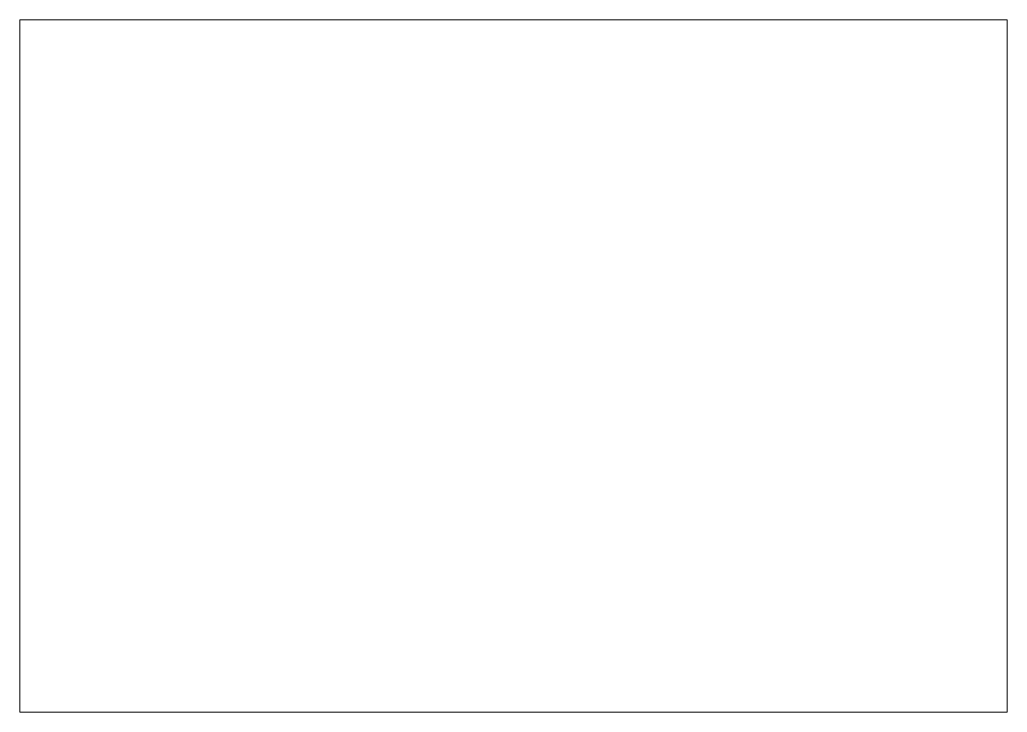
# Paper-space layout '布局1' of a CAD drawing. Header units: millimetres. Extents: x 1.14 to 10.3, y 0.8 to 7.21.
# The model-space entities are those that its viewports show. They can reach past a viewport. Long polylines and large blocks are cut down to what shows.
import ezdxf
from ezdxf.enums import TextEntityAlignment as Align

# ---------------------------------------------------------------- set-up
doc = ezdxf.new("R2010")
doc.units = ezdxf.units.MM
doc.header["$MEASUREMENT"] = 0
doc.layers.add('标注尺寸线', color=1, linetype='Continuous', lineweight=18)
doc.layers.add('粗实线', color=7, linetype='Continuous', lineweight=35)
doc.styles.add('模板字体', font='SIMFANG.TTF', dxfattribs={"width": 0.75})

msp = doc.modelspace()

# ---------------------------------------------------------------- texts
at = {"style": '模板字体', "width": 0.7, "flags": 2}
msp.add_attdef('粗糙度', text='12.5', height=4, dxfattribs=at).set_placement((-12281, -5981), align=Align.MIDDLE)
at = {"layer": '标注尺寸线', "lineweight": -3, "style": '模板字体', "width": 0.7}
msp.add_attdef('23', (-12281, -5981), '25', height=4, dxfattribs=at)

psp = doc.layouts.new('布局1')

# ---------------------------------------------------------------- viewports
at = {"layer": '粗实线', "color": 1, "lineweight": 35}
psp.add_viewport(center=(5.7194, 4.0083), size=(9.1511, 6.413333), view_center_point=(-4590.1726, -2734.8371), view_height=10906.048995, dxfattribs=at)

doc.saveas('drawing.dxf')
